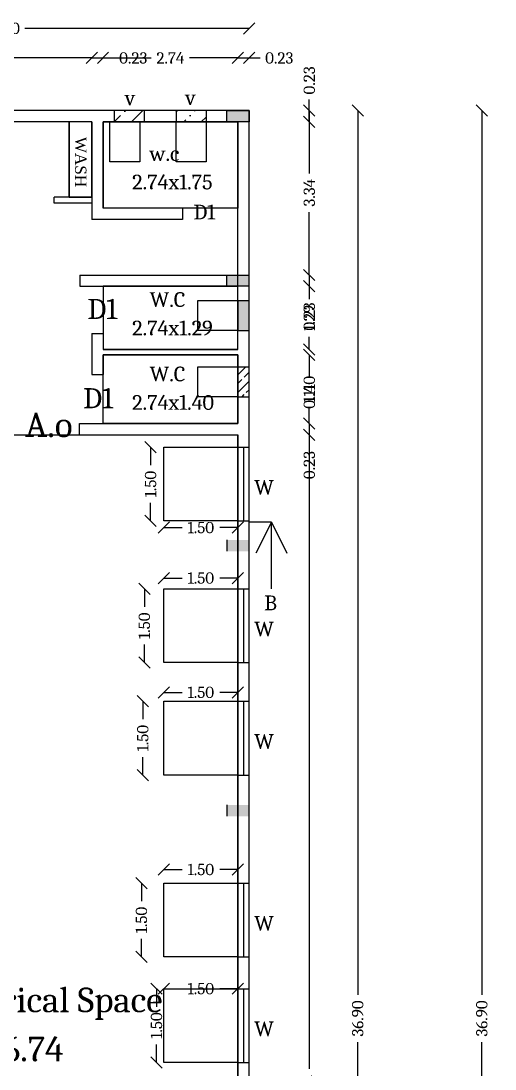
# Model space of a CAD drawing. Header units: metres. Extents: x 54 to 230, y 9 to 104.
# Drawn here: x 93.66 to 103.3, y 47.55 to 68.85 of the extents above; entities that cross this region are included whole.
import ezdxf

# ---------------------------------------------------------------- set-up
doc = ezdxf.new("R2010")
doc.units = ezdxf.units.M
doc.header["$MEASUREMENT"] = 0
for name, color, linetype in [('BLK_1_FLR_1_BLT_UP_AREA', 7, 'Continuous'), ('BLK_1_FLR_1_REGULAR_ROOM_1', 7, 'Continuous'), ('BLK_1_FLR_1_ROOM_1_LIGHT_VENTILATION_16', 2, 'Continuous'), ('BLK_1_FLR_1_ROOM_1_LIGHT_VENTILATION_17', 2, 'Continuous'), ('BLK_1_FLR_1_ROOM_1_LIGHT_VENTILATION_18', 2, 'Continuous'), ('BLK_1_FLR_1_ROOM_1_LIGHT_VENTILATION_19', 2, 'Continuous'), ('BLK_1_FLR_1_ROOM_1_LIGHT_VENTILATION_20', 7, 'Continuous'), ('BLK_1_FLR_1_SP_WC', 7, 'Continuous'), ('BLK_1_FLR_1_WASH', 55, 'Continuous'), ('BLK_1_FLR_1_WATER_CLOSET', 1, 'Continuous'), ('TOILET_VENTILATION', 6, 'Continuous')]:
    doc.layers.add(name, color=color, linetype=linetype)
doc.styles.add('ANAND', font='times.ttf')
doc.styles.get("Standard").update_dxf_attribs({"font": 'Cambria.ttf'})
doc.dimstyles.get("Standard").update_dxf_attribs({"dimtxt": 0.23, "dimasz": 0.23, "dimexe": 0.18, "dimexo": 0.0625, "dimgap": 0.09, "dimtad": 0, "dimzin": 0, "dimdsep": 46, "dimtxsty": 'Standard', "dimblk": 'OBLIQUE', "dimcen": 0.09, "dimse1": 1, "dimse2": 1, "dimadec": 0, "dimazin": 0, "dimtfac": 1, "dimtofl": 0, "dimtmove": 0, "dimatfit": 3, "dimldrblk": 'OBLIQUE', "dimfxl": 0, "dimtolj": 1, "dimtzin": 0, "dimarcsym": 0})

# ---------------------------------------------------------------- blocks, each defined once
blk = doc.blocks.new('_Oblique')
at = {"color": 0, "linetype": 'ByBlock', "lineweight": -2}
blk.add_line((-0.5, -0.5), (0.5, 0.5), dxfattribs=at)
blk = doc.blocks.new('*D157')
at = {"color": 0, "lineweight": -2, "ltscale": 0.25}
for p, q in [((88.629, 68.095), (91.476, 68.095)), ((95.099, 68.095), (92.252, 68.095))]:
    blk.add_line(p, q, dxfattribs=at)
at = {"color": 0, "lineweight": -2, "ltscale": 0.25, "xscale": 0.23, "yscale": 0.23, "zscale": 0.23, "rotation": 180}
blk.add_blockref('_Oblique', (88.629, 68.095), dxfattribs=at)
at = {"color": 0, "lineweight": -2, "ltscale": 0.25, "xscale": 0.23, "yscale": 0.23, "zscale": 0.23}
blk.add_blockref('_Oblique', (95.099, 68.095), dxfattribs=at)
at = {"color": 0, "lineweight": 25, "ltscale": 0.25, "insert": (91.864, 68.095), "char_height": 0.23, "attachment_point": 5}
blk.add_mtext('\\A1;6.47', dxfattribs=at)
blk = doc.blocks.new('*D158')
at = {"color": 0, "lineweight": -2, "ltscale": 0.25}
for p, q in [((95.099, 68.095), (95.329, 68.095)), ((95.329, 68.095), (95.559, 68.095))]:
    blk.add_line(p, q, dxfattribs=at)
at = {"color": 0, "lineweight": -2, "ltscale": 0.25, "xscale": 0.23, "yscale": 0.23, "zscale": 0.23, "rotation": 180}
blk.add_blockref('_Oblique', (95.099, 68.095), dxfattribs=at)
at = {"color": 0, "lineweight": -2, "ltscale": 0.25, "xscale": 0.23, "yscale": 0.23, "zscale": 0.23}
blk.add_blockref('_Oblique', (95.329, 68.095), dxfattribs=at)
at = {"color": 0, "lineweight": 25, "ltscale": 0.25, "insert": (95.943, 68.095), "char_height": 0.23, "attachment_point": 5}
blk.add_mtext('\\A1;0.23', dxfattribs=at)
blk = doc.blocks.new('*D159')
at = {"color": 0, "lineweight": -2, "ltscale": 0.25}
for p, q in [((95.329, 68.095), (96.308, 68.095)), ((98.069, 68.095), (97.09, 68.095))]:
    blk.add_line(p, q, dxfattribs=at)
at = {"color": 0, "lineweight": -2, "ltscale": 0.25, "xscale": 0.23, "yscale": 0.23, "zscale": 0.23, "rotation": 180}
blk.add_blockref('_Oblique', (95.329, 68.095), dxfattribs=at)
at = {"color": 0, "lineweight": -2, "ltscale": 0.25, "xscale": 0.23, "yscale": 0.23, "zscale": 0.23}
blk.add_blockref('_Oblique', (98.069, 68.095), dxfattribs=at)
at = {"color": 0, "lineweight": 25, "ltscale": 0.25, "insert": (96.699, 68.095), "char_height": 0.23, "attachment_point": 5}
blk.add_mtext('\\A1;2.74', dxfattribs=at)
blk = doc.blocks.new('*D160')
at = {"color": 0, "lineweight": -2, "ltscale": 0.25}
for p, q in [((98.069, 68.095), (98.299, 68.095)), ((98.299, 68.095), (98.529, 68.095))]:
    blk.add_line(p, q, dxfattribs=at)
at = {"color": 0, "lineweight": -2, "ltscale": 0.25, "xscale": 0.23, "yscale": 0.23, "zscale": 0.23, "rotation": 180}
blk.add_blockref('_Oblique', (98.069, 68.095), dxfattribs=at)
at = {"color": 0, "lineweight": -2, "ltscale": 0.25, "xscale": 0.23, "yscale": 0.23, "zscale": 0.23}
blk.add_blockref('_Oblique', (98.299, 68.095), dxfattribs=at)
at = {"color": 0, "lineweight": 25, "ltscale": 0.25, "insert": (98.913, 68.095), "char_height": 0.23, "attachment_point": 5}
blk.add_mtext('\\A1;0.23', dxfattribs=at)
blk = doc.blocks.new('*D161')
at = {"color": 0, "lineweight": -2, "ltscale": 0.25}
for p, q in [((88.399, 68.696), (92.96, 68.696)), ((98.299, 68.696), (93.738, 68.696))]:
    blk.add_line(p, q, dxfattribs=at)
at = {"color": 0, "lineweight": -2, "ltscale": 0.25, "xscale": 0.23, "yscale": 0.23, "zscale": 0.23, "rotation": 180}
blk.add_blockref('_Oblique', (88.399, 68.696), dxfattribs=at)
at = {"color": 0, "lineweight": -2, "ltscale": 0.25, "xscale": 0.23, "yscale": 0.23, "zscale": 0.23}
blk.add_blockref('_Oblique', (98.299, 68.696), dxfattribs=at)
at = {"color": 0, "lineweight": 25, "ltscale": 0.25, "insert": (93.349, 68.696), "char_height": 0.23, "attachment_point": 5}
blk.add_mtext('\\A1;9.90', dxfattribs=at)
blk = doc.blocks.new('*D170')
at = {"color": 0, "lineweight": -2, "ltscale": 0.25}
for p, q in [((99.525, 67.024), (99.525, 67.254)), ((99.525, 66.794), (99.525, 67.024))]:
    blk.add_line(p, q, dxfattribs=at)
at = {"color": 0, "lineweight": -2, "ltscale": 0.25, "xscale": 0.23, "yscale": 0.23, "zscale": 0.23}
for p, rotation in [((99.525, 67.024), 90), ((99.525, 66.794), 270)]:
    blk.add_blockref('_Oblique', p, dxfattribs=dict(at, rotation=rotation))
at = {"color": 0, "lineweight": 25, "ltscale": 0.25, "insert": (99.525, 67.638), "char_height": 0.23, "attachment_point": 5, "rotation": 90}
blk.add_mtext('\\A1;0.23', dxfattribs=at)
blk = doc.blocks.new('*D171')
at = {"color": 0, "lineweight": -2, "ltscale": 0.25}
for p, q in [((99.525, 67.024), (99.525, 65.744)), ((99.525, 63.684), (99.525, 64.964))]:
    blk.add_line(p, q, dxfattribs=at)
at = {"color": 0, "lineweight": -2, "ltscale": 0.25, "xscale": 0.23, "yscale": 0.23, "zscale": 0.23}
for p, rotation in [((99.525, 67.024), 90), ((99.525, 63.684), 270)]:
    blk.add_blockref('_Oblique', p, dxfattribs=dict(at, rotation=rotation))
at = {"color": 0, "lineweight": 25, "ltscale": 0.25, "insert": (99.525, 65.354), "char_height": 0.23, "attachment_point": 5, "rotation": 90}
blk.add_mtext('\\A1;3.34', dxfattribs=at)
blk = doc.blocks.new('*D172')
at = {"color": 0, "lineweight": -2, "ltscale": 0.25}
for p, q in [((99.525, 63.684), (99.525, 63.454)), ((99.525, 63.454), (99.525, 63.224))]:
    blk.add_line(p, q, dxfattribs=at)
at = {"color": 0, "lineweight": -2, "ltscale": 0.25, "xscale": 0.23, "yscale": 0.23, "zscale": 0.23}
for p, rotation in [((99.525, 63.684), 90), ((99.525, 63.454), 270)]:
    blk.add_blockref('_Oblique', p, dxfattribs=dict(at, rotation=rotation))
at = {"color": 0, "lineweight": 25, "ltscale": 0.25, "insert": (99.525, 62.84), "char_height": 0.23, "attachment_point": 5, "rotation": 90}
blk.add_mtext('\\A1;0.23', dxfattribs=at)
blk = doc.blocks.new('*D173')
at = {"color": 0, "lineweight": -2, "ltscale": 0.25}
for p, q in [((99.525, 63.454), (99.525, 63.194)), ((99.525, 62.169), (99.525, 62.429))]:
    blk.add_line(p, q, dxfattribs=at)
at = {"color": 0, "lineweight": -2, "ltscale": 0.25, "xscale": 0.23, "yscale": 0.23, "zscale": 0.23}
for p, rotation in [((99.525, 63.454), 90), ((99.525, 62.169), 270)]:
    blk.add_blockref('_Oblique', p, dxfattribs=dict(at, rotation=rotation))
at = {"color": 0, "lineweight": 25, "ltscale": 0.25, "insert": (99.525, 62.812), "char_height": 0.23, "attachment_point": 5, "rotation": 90}
blk.add_mtext('\\A1;1.29', dxfattribs=at)
blk = doc.blocks.new('*D174')
at = {"color": 0, "lineweight": -2, "ltscale": 0.25}
for p, q in [((99.525, 62.169), (99.525, 62.399)), ((99.525, 62.059), (99.525, 61.599))]:
    blk.add_line(p, q, dxfattribs=at)
at = {"color": 0, "lineweight": -2, "ltscale": 0.25, "xscale": 0.23, "yscale": 0.23, "zscale": 0.23}
for p, rotation in [((99.525, 62.169), 270), ((99.525, 62.059), 90)]:
    blk.add_blockref('_Oblique', p, dxfattribs=dict(at, rotation=rotation))
at = {"color": 0, "lineweight": 25, "ltscale": 0.25, "insert": (99.525, 61.215), "char_height": 0.23, "attachment_point": 5, "rotation": 90}
blk.add_mtext('\\A1;0.11', dxfattribs=at)
blk = doc.blocks.new('*D175')
at = {"color": 0, "lineweight": -2, "ltscale": 0.25}
for p, q in [((99.525, 62.059), (99.525, 61.744)), ((99.525, 60.664), (99.525, 60.979))]:
    blk.add_line(p, q, dxfattribs=at)
at = {"color": 0, "lineweight": -2, "ltscale": 0.25, "xscale": 0.23, "yscale": 0.23, "zscale": 0.23}
for p, rotation in [((99.525, 62.059), 90), ((99.525, 60.664), 270)]:
    blk.add_blockref('_Oblique', p, dxfattribs=dict(at, rotation=rotation))
at = {"color": 0, "lineweight": 25, "ltscale": 0.25, "insert": (99.525, 61.362), "char_height": 0.23, "attachment_point": 5, "rotation": 90}
blk.add_mtext('\\A1;1.40', dxfattribs=at)
blk = doc.blocks.new('*D176')
at = {"color": 0, "lineweight": -2, "ltscale": 0.25}
for p, q in [((99.525, 60.664), (99.525, 60.434)), ((99.525, 60.434), (99.525, 60.204))]:
    blk.add_line(p, q, dxfattribs=at)
at = {"color": 0, "lineweight": -2, "ltscale": 0.25, "xscale": 0.23, "yscale": 0.23, "zscale": 0.23}
for p, rotation in [((99.525, 60.664), 90), ((99.525, 60.434), 270)]:
    blk.add_blockref('_Oblique', p, dxfattribs=dict(at, rotation=rotation))
at = {"color": 0, "lineweight": 25, "ltscale": 0.25, "insert": (99.525, 59.82), "char_height": 0.23, "attachment_point": 5, "rotation": 90}
blk.add_mtext('\\A1;0.23', dxfattribs=at)
blk = doc.blocks.new('*D177')
at = {"color": 0, "lineweight": -2, "ltscale": 0.25}
for p, q in [((99.525, 60.434), (99.525, 47.55)), ((99.525, 33.694), (99.525, 46.578))]:
    blk.add_line(p, q, dxfattribs=at)
at = {"color": 0, "lineweight": -2, "ltscale": 0.25, "xscale": 0.23, "yscale": 0.23, "zscale": 0.23}
for p, rotation in [((99.525, 60.434), 90), ((99.525, 33.694), 270)]:
    blk.add_blockref('_Oblique', p, dxfattribs=dict(at, rotation=rotation))
at = {"color": 0, "lineweight": 25, "ltscale": 0.25, "insert": (99.525, 47.064), "char_height": 0.23, "attachment_point": 5, "rotation": 90}
blk.add_mtext('\\A1;26.74', dxfattribs=at)
blk = doc.blocks.new('*D17')
at = {"color": 0, "lineweight": -2, "ltscale": 0.25}
for p, q in [((100.51, 67.024), (100.51, 49.054)), ((100.51, 30.124), (100.51, 48.094))]:
    blk.add_line(p, q, dxfattribs=at)
at = {"color": 0, "lineweight": -2, "ltscale": 0.25, "xscale": 0.23, "yscale": 0.23, "zscale": 0.23}
for p, rotation in [((100.51, 67.024), 90), ((100.51, 30.124), 270)]:
    blk.add_blockref('_Oblique', p, dxfattribs=dict(at, rotation=rotation))
at = {"color": 0, "lineweight": 25, "ltscale": 0.25, "insert": (100.51, 48.574), "char_height": 0.23, "attachment_point": 5, "rotation": 90}
blk.add_mtext('\\A1;36.90', dxfattribs=at)
blk = doc.blocks.new('*D19')
at = {"color": 0, "lineweight": -2, "ltscale": 0.25}
for p, q in [((103.034, 67.024), (103.034, 49.054)), ((103.034, 30.124), (103.034, 48.094))]:
    blk.add_line(p, q, dxfattribs=at)
at = {"color": 0, "lineweight": -2, "ltscale": 0.25, "xscale": 0.23, "yscale": 0.23, "zscale": 0.23}
for p, rotation in [((103.034, 67.024), 90), ((103.034, 30.124), 270)]:
    blk.add_blockref('_Oblique', p, dxfattribs=dict(at, rotation=rotation))
at = {"color": 0, "lineweight": 25, "ltscale": 0.25, "insert": (103.034, 48.574), "char_height": 0.23, "attachment_point": 5, "rotation": 90}
blk.add_mtext('\\A1;36.90', dxfattribs=at)
blk = doc.blocks.new('*D90')
at = {"layer": 'BLK_1_FLR_1_ROOM_1_LIGHT_VENTILATION_19', "color": 0, "lineweight": -2, "ltscale": 0.25}
for p, q in [((96.569, 57.525), (96.936, 57.525)), ((98.069, 57.525), (97.702, 57.525))]:
    blk.add_line(p, q, dxfattribs=at)
at = {"layer": 'BLK_1_FLR_1_ROOM_1_LIGHT_VENTILATION_19', "color": 0, "lineweight": -2, "ltscale": 0.25, "xscale": 0.23, "yscale": 0.23, "zscale": 0.23, "rotation": 180}
blk.add_blockref('_Oblique', (96.569, 57.525), dxfattribs=at)
at = {"layer": 'BLK_1_FLR_1_ROOM_1_LIGHT_VENTILATION_19', "color": 0, "lineweight": -2, "ltscale": 0.25, "xscale": 0.23, "yscale": 0.23, "zscale": 0.23}
blk.add_blockref('_Oblique', (98.069, 57.525), dxfattribs=at)
at = {"layer": 'BLK_1_FLR_1_ROOM_1_LIGHT_VENTILATION_19', "color": 0, "lineweight": 25, "ltscale": 0.25, "insert": (97.319, 57.525), "char_height": 0.23, "attachment_point": 5}
blk.add_mtext('\\A1;1.50', dxfattribs=at)
blk = doc.blocks.new('*D91')
at = {"layer": 'BLK_1_FLR_1_ROOM_1_LIGHT_VENTILATION_19', "color": 0, "lineweight": -2, "ltscale": 0.25}
for p, q in [((96.17, 57.306), (96.17, 56.939)), ((96.17, 55.806), (96.17, 56.173))]:
    blk.add_line(p, q, dxfattribs=at)
at = {"layer": 'BLK_1_FLR_1_ROOM_1_LIGHT_VENTILATION_19', "color": 0, "lineweight": -2, "ltscale": 0.25, "xscale": 0.23, "yscale": 0.23, "zscale": 0.23}
for p, rotation in [((96.17, 57.306), 90), ((96.17, 55.806), 270)]:
    blk.add_blockref('_Oblique', p, dxfattribs=dict(at, rotation=rotation))
at = {"layer": 'BLK_1_FLR_1_ROOM_1_LIGHT_VENTILATION_19', "color": 0, "lineweight": 25, "ltscale": 0.25, "insert": (96.17, 56.556), "char_height": 0.23, "attachment_point": 5, "rotation": 90}
blk.add_mtext('\\A1;1.50', dxfattribs=at)
blk = doc.blocks.new('*D92')
at = {"layer": 'BLK_1_FLR_1_ROOM_1_LIGHT_VENTILATION_18', "color": 0, "lineweight": -2, "ltscale": 0.25}
for p, q in [((96.569, 55.202), (96.936, 55.202)), ((98.069, 55.202), (97.702, 55.202))]:
    blk.add_line(p, q, dxfattribs=at)
at = {"layer": 'BLK_1_FLR_1_ROOM_1_LIGHT_VENTILATION_18', "color": 0, "lineweight": -2, "ltscale": 0.25, "xscale": 0.23, "yscale": 0.23, "zscale": 0.23, "rotation": 180}
blk.add_blockref('_Oblique', (96.569, 55.202), dxfattribs=at)
at = {"layer": 'BLK_1_FLR_1_ROOM_1_LIGHT_VENTILATION_18', "color": 0, "lineweight": -2, "ltscale": 0.25, "xscale": 0.23, "yscale": 0.23, "zscale": 0.23}
blk.add_blockref('_Oblique', (98.069, 55.202), dxfattribs=at)
at = {"layer": 'BLK_1_FLR_1_ROOM_1_LIGHT_VENTILATION_18', "color": 0, "lineweight": 25, "ltscale": 0.25, "insert": (97.319, 55.202), "char_height": 0.23, "attachment_point": 5}
blk.add_mtext('\\A1;1.50', dxfattribs=at)
blk = doc.blocks.new('*D93')
at = {"layer": 'BLK_1_FLR_1_ROOM_1_LIGHT_VENTILATION_18', "color": 0, "lineweight": -2, "ltscale": 0.25}
for p, q in [((96.138, 55.021), (96.138, 54.654)), ((96.138, 53.521), (96.138, 53.888))]:
    blk.add_line(p, q, dxfattribs=at)
at = {"layer": 'BLK_1_FLR_1_ROOM_1_LIGHT_VENTILATION_18', "color": 0, "lineweight": -2, "ltscale": 0.25, "xscale": 0.23, "yscale": 0.23, "zscale": 0.23}
for p, rotation in [((96.138, 55.021), 90), ((96.138, 53.521), 270)]:
    blk.add_blockref('_Oblique', p, dxfattribs=dict(at, rotation=rotation))
at = {"layer": 'BLK_1_FLR_1_ROOM_1_LIGHT_VENTILATION_18', "color": 0, "lineweight": 25, "ltscale": 0.25, "insert": (96.138, 54.271), "char_height": 0.23, "attachment_point": 5, "rotation": 90}
blk.add_mtext('\\A1;1.50', dxfattribs=at)
blk = doc.blocks.new('*D94')
at = {"layer": 'BLK_1_FLR_1_ROOM_1_LIGHT_VENTILATION_17', "color": 0, "lineweight": -2, "ltscale": 0.25}
for p, q in [((96.569, 51.601), (96.936, 51.601)), ((98.069, 51.601), (97.702, 51.601))]:
    blk.add_line(p, q, dxfattribs=at)
at = {"layer": 'BLK_1_FLR_1_ROOM_1_LIGHT_VENTILATION_17', "color": 0, "lineweight": -2, "ltscale": 0.25, "xscale": 0.23, "yscale": 0.23, "zscale": 0.23, "rotation": 180}
blk.add_blockref('_Oblique', (96.569, 51.601), dxfattribs=at)
at = {"layer": 'BLK_1_FLR_1_ROOM_1_LIGHT_VENTILATION_17', "color": 0, "lineweight": -2, "ltscale": 0.25, "xscale": 0.23, "yscale": 0.23, "zscale": 0.23}
blk.add_blockref('_Oblique', (98.069, 51.601), dxfattribs=at)
at = {"layer": 'BLK_1_FLR_1_ROOM_1_LIGHT_VENTILATION_17', "color": 0, "lineweight": 25, "ltscale": 0.25, "insert": (97.319, 51.601), "char_height": 0.23, "attachment_point": 5}
blk.add_mtext('\\A1;1.50', dxfattribs=at)
blk = doc.blocks.new('*D95')
at = {"layer": 'BLK_1_FLR_1_ROOM_1_LIGHT_VENTILATION_17', "color": 0, "lineweight": -2, "ltscale": 0.25}
for p, q in [((96.11, 51.325), (96.11, 50.958)), ((96.11, 49.825), (96.11, 50.193))]:
    blk.add_line(p, q, dxfattribs=at)
at = {"layer": 'BLK_1_FLR_1_ROOM_1_LIGHT_VENTILATION_17', "color": 0, "lineweight": -2, "ltscale": 0.25, "xscale": 0.23, "yscale": 0.23, "zscale": 0.23}
for p, rotation in [((96.11, 51.325), 90), ((96.11, 49.825), 270)]:
    blk.add_blockref('_Oblique', p, dxfattribs=dict(at, rotation=rotation))
at = {"layer": 'BLK_1_FLR_1_ROOM_1_LIGHT_VENTILATION_17', "color": 0, "lineweight": 25, "ltscale": 0.25, "insert": (96.11, 50.575), "char_height": 0.23, "attachment_point": 5, "rotation": 90}
blk.add_mtext('\\A1;1.50', dxfattribs=at)
blk = doc.blocks.new('*D96')
at = {"layer": 'BLK_1_FLR_1_ROOM_1_LIGHT_VENTILATION_16', "color": 0, "lineweight": -2, "ltscale": 0.25}
for p, q in [((96.569, 49.18), (96.936, 49.18)), ((98.069, 49.18), (97.702, 49.18))]:
    blk.add_line(p, q, dxfattribs=at)
at = {"layer": 'BLK_1_FLR_1_ROOM_1_LIGHT_VENTILATION_16', "color": 0, "lineweight": -2, "ltscale": 0.25, "xscale": 0.23, "yscale": 0.23, "zscale": 0.23, "rotation": 180}
blk.add_blockref('_Oblique', (96.569, 49.18), dxfattribs=at)
at = {"layer": 'BLK_1_FLR_1_ROOM_1_LIGHT_VENTILATION_16', "color": 0, "lineweight": -2, "ltscale": 0.25, "xscale": 0.23, "yscale": 0.23, "zscale": 0.23}
blk.add_blockref('_Oblique', (98.069, 49.18), dxfattribs=at)
at = {"layer": 'BLK_1_FLR_1_ROOM_1_LIGHT_VENTILATION_16', "color": 0, "lineweight": 25, "ltscale": 0.25, "insert": (97.319, 49.18), "char_height": 0.23, "attachment_point": 5}
blk.add_mtext('\\A1;1.50', dxfattribs=at)
blk = doc.blocks.new('*D97')
at = {"layer": 'BLK_1_FLR_1_ROOM_1_LIGHT_VENTILATION_16', "color": 0, "lineweight": -2, "ltscale": 0.25}
for p, q in [((96.417, 49.18), (96.417, 48.813)), ((96.417, 47.68), (96.417, 48.048))]:
    blk.add_line(p, q, dxfattribs=at)
at = {"layer": 'BLK_1_FLR_1_ROOM_1_LIGHT_VENTILATION_16', "color": 0, "lineweight": -2, "ltscale": 0.25, "xscale": 0.23, "yscale": 0.23, "zscale": 0.23}
for p, rotation in [((96.417, 49.18), 90), ((96.417, 47.68), 270)]:
    blk.add_blockref('_Oblique', p, dxfattribs=dict(at, rotation=rotation))
at = {"layer": 'BLK_1_FLR_1_ROOM_1_LIGHT_VENTILATION_16', "color": 0, "lineweight": 25, "ltscale": 0.25, "insert": (96.417, 48.43), "char_height": 0.23, "attachment_point": 5, "rotation": 90}
blk.add_mtext('\\A1;1.50', dxfattribs=at)
blk = doc.blocks.new('*D153')
at = {"layer": 'BLK_1_FLR_1_ROOM_1_LIGHT_VENTILATION_20', "color": 0, "lineweight": -2, "ltscale": 0.25}
for p, q in [((96.297, 60.185), (96.297, 59.818)), ((96.297, 58.685), (96.297, 59.053))]:
    blk.add_line(p, q, dxfattribs=at)
at = {"layer": 'BLK_1_FLR_1_ROOM_1_LIGHT_VENTILATION_20', "color": 0, "lineweight": -2, "ltscale": 0.25, "xscale": 0.23, "yscale": 0.23, "zscale": 0.23}
for p, rotation in [((96.297, 60.185), 90), ((96.297, 58.685), 270)]:
    blk.add_blockref('_Oblique', p, dxfattribs=dict(at, rotation=rotation))
at = {"layer": 'BLK_1_FLR_1_ROOM_1_LIGHT_VENTILATION_20', "color": 0, "lineweight": 25, "ltscale": 0.25, "insert": (96.297, 59.435), "char_height": 0.23, "attachment_point": 5, "rotation": 90}
blk.add_mtext('\\A1;1.50', dxfattribs=at)
blk = doc.blocks.new('*D154')
at = {"layer": 'BLK_1_FLR_1_ROOM_1_LIGHT_VENTILATION_20', "color": 0, "lineweight": -2, "ltscale": 0.25}
for p, q in [((96.569, 58.55), (96.936, 58.55)), ((98.069, 58.55), (97.702, 58.55))]:
    blk.add_line(p, q, dxfattribs=at)
at = {"layer": 'BLK_1_FLR_1_ROOM_1_LIGHT_VENTILATION_20', "color": 0, "lineweight": -2, "ltscale": 0.25, "xscale": 0.23, "yscale": 0.23, "zscale": 0.23, "rotation": 180}
blk.add_blockref('_Oblique', (96.569, 58.55), dxfattribs=at)
at = {"layer": 'BLK_1_FLR_1_ROOM_1_LIGHT_VENTILATION_20', "color": 0, "lineweight": -2, "ltscale": 0.25, "xscale": 0.23, "yscale": 0.23, "zscale": 0.23}
blk.add_blockref('_Oblique', (98.069, 58.55), dxfattribs=at)
at = {"layer": 'BLK_1_FLR_1_ROOM_1_LIGHT_VENTILATION_20', "color": 0, "lineweight": 25, "ltscale": 0.25, "insert": (97.319, 58.55), "char_height": 0.23, "attachment_point": 5}
blk.add_mtext('\\A1;1.50', dxfattribs=at)

msp = doc.modelspace()

# ---------------------------------------------------------------- hatches: boundary and pattern name
at = {"lineweight": 25, "ltscale": 0.25}
h = msp.add_hatch(dxfattribs=at)
h.set_pattern_fill('ANSI36', color=0, scale=2)
h.set_pattern_definition([(45, (-811.04555, -77.19306), (0.13258252, 0.48613591), [0.625, -0.125, 0, -0.125])])
h.paths.add_polyline_path([(96.167, 66.794), (96.167, 67.024), (95.557, 67.024), (95.557, 66.794)])
h.paths.add_polyline_path([(97.425, 66.794), (97.425, 67.024), (96.815, 67.024), (96.815, 66.794)])
h = msp.add_hatch(color=0, dxfattribs=at)
h.dxf.hatch_style = 1
h.paths.add_polyline_path([(98.299, 66.794), (98.299, 67.024), (97.849, 67.024), (97.849, 66.794)])
h = msp.add_hatch()
h.set_pattern_fill('ANSI33', color=0)
h.paths.add_polyline_path([(98.299, 63.166), (98.069, 63.166), (98.069, 62.556), (98.299, 62.556)])
h.paths.add_polyline_path([(95.403, 33.063), (96.52, 33.063), (96.52, 33.415), (95.403, 33.415)], flags=9)
h.paths.add_polyline_path([(90.639, 62.802), (92.464, 62.802), (92.464, 63.155), (90.639, 63.155)], flags=9)
h.paths.add_polyline_path([(94.698, 66.55), (94.698, 65.433), (95.05, 65.433), (95.05, 66.55)], flags=9)
h.paths.add_polyline_path([(95.86, 32.58), (97.921, 32.58), (97.921, 32.988), (95.86, 32.988)], flags=9)
h.paths.add_polyline_path([(90.712, 61.43), (92.195, 61.43), (92.195, 61.734), (90.712, 61.734)], flags=9)
h.paths.add_polyline_path([(90.811, 61.833), (92.325, 61.833), (92.325, 62.305), (90.811, 62.305)], flags=9)
h.paths.add_polyline_path([(88.849, 61.998), (90.201, 61.998), (90.201, 62.302), (88.849, 62.302)], flags=9)
h.paths.add_polyline_path([(88.951, 62.404), (89.854, 62.404), (89.854, 62.859), (88.951, 62.859)], flags=9)
h.paths.add_polyline_path([(89.924, 60.812), (90.868, 60.812), (90.868, 61.427), (89.924, 61.427)], flags=9)
h.paths.add_polyline_path([(92.323, 60.878), (93.267, 60.878), (93.267, 61.493), (92.323, 61.493)], flags=9)
h.paths.add_polyline_path([(94.909, 62.686), (95.853, 62.686), (95.853, 63.301), (94.909, 63.301)], flags=9)
h.paths.add_polyline_path([(94.823, 60.873), (95.767, 60.873), (95.767, 61.488), (94.823, 61.488)], flags=9)
h.paths.add_polyline_path([(93.62, 60.257), (94.88, 60.257), (94.88, 61.015), (93.62, 61.015)], flags=9)
h.paths.add_polyline_path([(93.459, 33.688), (94.692, 33.688), (94.692, 34.447), (93.459, 34.447)], flags=9)
h.paths.add_polyline_path([(92.693, 31.84), (93.667, 31.84), (93.667, 32.619), (92.693, 32.619)], flags=9)
h.paths.add_polyline_path([(95.06, 31.069), (96.09, 31.069), (96.09, 31.662), (95.06, 31.662)], flags=9)
h.paths.add_polyline_path([(95.975, 30.948), (98.203, 30.948), (98.203, 31.419), (95.975, 31.419)], flags=9)
h.paths.add_polyline_path([(96.353, 31.351), (97.504, 31.351), (97.504, 32.139), (96.353, 32.139)], flags=9)
h.paths.add_polyline_path([(97.093, 64.739), (97.784, 64.739), (97.784, 65.189), (97.093, 65.189)], flags=9)
h.paths.add_polyline_path([(95.843, 65.342), (97.876, 65.342), (97.876, 65.814), (95.843, 65.814)], flags=9)
h.paths.add_polyline_path([(96.224, 65.945), (96.963, 65.945), (96.963, 66.268), (96.224, 66.268)], flags=9)
h.paths.add_polyline_path([(90.804, 48.377), (96.944, 48.377), (96.944, 49.388), (90.804, 49.388)], flags=9)
h.paths.add_polyline_path([(90.865, 47.567), (95.055, 47.567), (95.055, 48.353), (90.865, 48.353)], flags=9)
h = msp.add_hatch(color=0, dxfattribs=at)
h.dxf.hatch_style = 1
h.paths.add_polyline_path([(98.299, 63.684), (97.849, 63.684), (97.849, 63.454), (98.299, 63.454)])
h = msp.add_hatch()
h.set_pattern_fill('ANSI33', color=0)
h.paths.add_polyline_path([(98.299, 61.821), (98.069, 61.821), (98.069, 61.211), (98.299, 61.211)])
h = msp.add_hatch(color=0, dxfattribs=at)
h.dxf.hatch_style = 1
h.paths.add_polyline_path([(97.849, 58.069), (97.849, 58.299), (98.299, 58.299), (98.299, 58.069)])
h = msp.add_hatch(color=0, dxfattribs=at)
h.dxf.hatch_style = 1
h.paths.add_polyline_path([(97.849, 52.683), (97.849, 52.913), (98.299, 52.913), (98.299, 52.683)])

# ---------------------------------------------------------------- linework, layer by layer
at = {"color": 0, "lineweight": 25, "ltscale": 0.25}
for p, q in [((94.859, 67.024), (88.399, 67.024)), ((98.299, 67.024), (94.859, 67.024)), ((98.074, 67.024), (95.099, 67.024)), ((95.557, 67.024), (95.557, 66.794)), ((96.167, 67.024), (96.167, 66.794)), ((96.815, 67.024), (96.815, 66.794)), ((97.425, 67.024), (97.425, 66.794)), ((97.849, 67.024), (98.299, 67.024)), ((97.849, 66.794), (97.849, 67.024)), ((98.299, 30.124), (98.299, 67.024)), ((98.299, 67.024), (98.299, 66.794)), ((94.859, 66.794), (90.774, 66.794)), ((95.099, 66.794), (94.859, 66.794)), ((95.089, 66.794), (94.859, 66.794)), ((95.099, 66.794), (95.099, 64.814)), ((98.069, 66.794), (95.329, 66.794)), ((95.329, 66.794), (95.329, 65.044)), ((98.074, 66.794), (95.329, 66.794)), ((98.299, 66.794), (97.849, 66.794)), ((98.069, 62.169), (98.069, 66.794)), ((96.949, 65.044), (95.329, 65.044)), ((96.944, 65.044), (96.944, 64.814)), ((96.949, 64.814), (95.099, 64.814)), ((94.859, 63.684), (98.069, 63.684)), ((97.849, 63.684), (98.299, 63.684)), ((97.849, 63.454), (97.849, 63.684)), ((94.859, 63.454), (95.099, 63.454)), ((95.099, 63.454), (98.069, 63.454)), ((98.299, 63.454), (97.849, 63.454)), ((95.099, 62.493), (95.329, 62.493)), ((98.069, 60.664), (98.069, 62.059)), ((95.099, 61.664), (95.329, 61.664)), ((94.854, 60.664), (95.099, 60.664)), ((94.854, 60.434), (94.854, 60.664)), ((95.099, 60.664), (98.069, 60.664)), ((94.854, 60.434), (98.069, 60.434)), ((98.069, 34.784), (98.069, 60.434)), ((98.069, 60.185), (98.299, 60.185)), ((98.184, 60.185), (98.184, 58.685)), ((98.069, 58.685), (98.299, 58.685)), ((98.753, 58.659), (98.299, 58.659)), ((98.753, 58.659), (98.439, 58.028)), ((98.753, 57.303), (98.753, 58.659)), ((98.753, 58.659), (99.067, 58.028)), ((97.849, 58.299), (97.849, 58.069)), ((98.069, 57.306), (98.299, 57.306)), ((98.184, 57.306), (98.184, 55.806)), ((98.069, 55.806), (98.299, 55.806)), ((98.069, 55.021), (98.299, 55.021)), ((98.184, 55.021), (98.184, 53.521)), ((98.069, 53.521), (98.299, 53.521)), ((97.849, 52.913), (97.849, 52.683)), ((98.069, 51.325), (98.299, 51.325)), ((98.184, 51.325), (98.184, 49.825)), ((98.069, 49.825), (98.299, 49.825)), ((98.069, 49.18), (98.299, 49.18)), ((98.184, 49.18), (98.184, 47.68)), ((98.069, 47.68), (98.299, 47.68))]:
    msp.add_line(p, q, dxfattribs=at)
for p, q in [((95.099, 66.794), (94.339, 66.794)), ((94.639, 65.264), (94.639, 66.794)), ((94.339, 65.144), (94.339, 65.264)), ((95.099, 65.264), (94.339, 65.264)), ((95.099, 65.144), (94.339, 65.144))]:
    msp.add_line(p, q)
at = {"lineweight": 25, "ltscale": 0.25}
for p, q in [((94.859, 63.684), (94.859, 63.454)), ((95.099, 62.493), (95.099, 61.664)), ((95.329, 62.493), (95.329, 62.169)), ((98.069, 62.169), (95.329, 62.169)), ((95.329, 62.059), (95.329, 61.664)), ((98.069, 62.059), (95.329, 62.059))]:
    msp.add_line(p, q, dxfattribs=at)
at = {"color": 0}
for p, q in [((98.069, 63.166), (98.299, 63.166)), ((98.069, 62.556), (98.299, 62.556)), ((98.069, 61.821), (98.299, 61.821)), ((98.069, 61.211), (98.299, 61.211))]:
    msp.add_line(p, q, dxfattribs=at)
at = {"layer": 'BLK_1_FLR_1_BLT_UP_AREA', "color": 18, "lineweight": 25, "ltscale": 0.25}
msp.add_lwpolyline([(98.299, 67.024), (88.399, 67.024), (88.399, 30.124), (98.299, 30.124), (98.299, 40.224)], close=True, dxfattribs=at)
at = {"layer": 'BLK_1_FLR_1_REGULAR_ROOM_1', "color": 2, "lineweight": 25, "ltscale": 0.25}
msp.add_lwpolyline([(88.629, 60.434), (98.069, 60.434), (98.069, 33.694), (88.629, 33.694)], close=True, dxfattribs=at)
at = {"layer": 'BLK_1_FLR_1_ROOM_1_LIGHT_VENTILATION_16', "lineweight": 25, "ltscale": 0.25}
msp.add_lwpolyline([(98.069, 47.68), (96.569, 47.68), (96.569, 49.18), (98.069, 49.18)], close=True, dxfattribs=at)
at = {"layer": 'BLK_1_FLR_1_ROOM_1_LIGHT_VENTILATION_17', "lineweight": 25, "ltscale": 0.25}
msp.add_lwpolyline([(98.069, 49.825), (96.569, 49.825), (96.569, 51.325), (98.069, 51.325)], close=True, dxfattribs=at)
at = {"layer": 'BLK_1_FLR_1_ROOM_1_LIGHT_VENTILATION_18', "lineweight": 25, "ltscale": 0.25}
msp.add_lwpolyline([(98.069, 53.521), (96.569, 53.521), (96.569, 55.021), (98.069, 55.021)], close=True, dxfattribs=at)
at = {"layer": 'BLK_1_FLR_1_ROOM_1_LIGHT_VENTILATION_19', "lineweight": 25, "ltscale": 0.25}
msp.add_lwpolyline([(96.569, 57.306), (98.069, 57.306), (98.069, 55.806), (96.569, 55.806)], close=True, dxfattribs=at)
at = {"layer": 'BLK_1_FLR_1_ROOM_1_LIGHT_VENTILATION_20', "color": 2, "lineweight": 25, "ltscale": 0.25}
msp.add_lwpolyline([(96.569, 60.185), (98.069, 60.185), (98.069, 58.685), (96.569, 58.685)], close=True, dxfattribs=at)
at = {"layer": 'BLK_1_FLR_1_SP_WC', "color": 233}
msp.add_lwpolyline([(95.329, 66.794), (98.069, 66.794), (98.069, 65.044), (95.329, 65.044)], close=True, dxfattribs=at)
at = {"layer": 'BLK_1_FLR_1_WASH', "color": 55}
msp.add_lwpolyline([(94.639, 65.264), (95.099, 65.264), (95.099, 66.794), (94.639, 66.794)], close=True, dxfattribs=at)
at = {"layer": 'BLK_1_FLR_1_WATER_CLOSET', "color": 2, "lineweight": 25, "ltscale": 0.25}
for points in [[(95.329, 62.169), (98.069, 62.169), (98.069, 63.454), (95.329, 63.454)], [(95.329, 62.059), (98.069, 62.059), (98.069, 60.664), (95.329, 60.664)]]:
    msp.add_lwpolyline(points, close=True, dxfattribs=at)
at = {"layer": 'TOILET_VENTILATION', "color": 6}
for points in [[(96.08, 66.794), (96.08, 65.981), (95.47, 65.981), (95.47, 66.794)], [(97.425, 66.794), (97.425, 65.981), (96.815, 65.981), (96.815, 66.794)], [(97.256, 63.166), (98.069, 63.166), (98.069, 62.556), (97.256, 62.556)], [(97.256, 61.821), (98.069, 61.821), (98.069, 61.211), (97.256, 61.211)]]:
    msp.add_lwpolyline(points, close=True, dxfattribs=at)

# ---------------------------------------------------------------- texts
at = {"color": 0}
for s, height, p in [('v', 0.3, (95.775, 67.135)), ('v', 0.3, (97.004, 67.14)), ('w.c', 0.3, (96.277, 66.003)), ('2.74x1.75', 0.3, (95.922, 65.424)), ('D1', 0.3, (97.168, 64.814)), ('W.C', 0.3, (96.277, 63.035)), ('D1', 0.41, (95.012, 62.789)), ('2.74x1.29', 0.3, (95.922, 62.457)), ('W.C', 0.3, (96.277, 61.522)), ('D1', 0.41, (94.926, 60.975)), ('2.74x1.40', 0.3, (95.922, 60.944)), ('A.o', 0.5, (93.746, 60.389)), ('W', 0.3, (98.405, 59.218)), ('B', 0.3, (98.606, 56.871)), ('W', 0.3, (98.405, 56.338)), ('W', 0.3, (98.405, 54.053)), ('W', 0.3, (98.405, 50.358)), ('Commerical Space', 0.5, (90.972, 48.701)), ('W', 0.3, (98.405, 48.213)), ('9.44 x 26.74', 0.5, (90.996, 47.704))]:
    msp.add_text(s, height=height, dxfattribs=at).set_placement(p)
at = {"style": 'ANAND'}
msp.add_text('WASH', height=0.23, rotation=270, dxfattribs=at).set_placement((94.762, 66.492))

# ---------------------------------------------------------------- dimensions: what is measured, and where the dimension line sits
at = {"lineweight": 25, "ltscale": 0.25}
for base, p1, p2, picture, middle in [((98.299, 68.696), (88.399, 67.024), (98.299, 67.024), '*D161', (93.349, 68.696)), ((95.099, 68.095), (88.629, 66.794), (95.099, 66.794), '*D157', (91.864, 68.095)), ((95.329, 68.095), (95.099, 66.794), (95.329, 66.794), '*D158', (95.943, 68.095)), ((98.069, 68.095), (95.329, 66.794), (98.069, 66.794), '*D159', (96.699, 68.095)), ((98.299, 68.095), (98.069, 66.794), (98.299, 67.024), '*D160', (98.913, 68.095))]:
    dim = msp.add_linear_dim(base=base, p1=p1, p2=p2, dimstyle='Standard', dxfattribs=at)
    dim.commit()
    dim.dimension.update_dxf_attribs({"geometry": picture, "text_midpoint": middle})
for base, p1, p2, picture, middle in [((99.525, 67.024), (98.069, 66.794), (98.299, 67.024), '*D170', (99.525, 67.638)), ((99.525, 63.684), (98.299, 67.024), (98.299, 63.684), '*D171', (99.525, 65.354)), ((100.51, 30.124), (98.299, 67.024), (98.299, 30.124), '*D17', (100.51, 48.574)), ((103.034, 30.124), (104.671, 67.024), (104.671, 30.124), '*D19', (103.034, 48.574)), ((99.525, 63.454), (98.299, 63.684), (98.299, 63.454), '*D172', (99.525, 62.84)), ((99.524809552, 62.169032969), (98.298971098, 63.454032969), (98.068971098, 62.169032969), '*D173', (99.524809552, 62.811532969)), ((99.525, 62.059), (98.069, 62.169), (98.069, 62.059), '*D174', (99.525, 61.215)), ((99.524809552, 60.664032969), (98.068971098, 62.059032969), (98.068971098, 60.664032969), '*D175', (99.524809552, 61.361532969)), ((99.525, 60.434), (98.069, 60.664), (98.069, 60.434), '*D176', (99.525, 59.82)), ((99.525, 33.694), (98.069, 60.434), (98.069, 33.694), '*D177', (99.525, 47.064))]:
    dim = msp.add_linear_dim(base=base, p1=p1, p2=p2, angle=90, dimstyle='Standard', dxfattribs=at)
    dim.commit()
    dim.dimension.update_dxf_attribs({"geometry": picture, "text_midpoint": middle})
at = {"layer": 'BLK_1_FLR_1_ROOM_1_LIGHT_VENTILATION_16', "color": 232, "lineweight": 25, "ltscale": 0.25}
dim = msp.add_linear_dim(base=(96.417, 47.68), p1=(96.569, 49.18), p2=(96.569, 47.68), angle=90, dimstyle='Standard', dxfattribs=at)
dim.commit()
dim.dimension.update_dxf_attribs({"geometry": '*D97', "text_midpoint": (96.417, 48.43)})
dim = msp.add_linear_dim(base=(98.069, 49.18), p1=(96.569, 49.18), p2=(98.069, 49.18), dimstyle='Standard', dxfattribs=at)
dim.commit()
dim.dimension.update_dxf_attribs({"geometry": '*D96', "text_midpoint": (97.319, 49.18)})
at = {"layer": 'BLK_1_FLR_1_ROOM_1_LIGHT_VENTILATION_17', "color": 232, "lineweight": 25, "ltscale": 0.25}
dim = msp.add_linear_dim(base=(98.069, 51.601), p1=(96.569, 51.325), p2=(98.069, 51.325), dimstyle='Standard', dxfattribs=at)
dim.commit()
dim.dimension.update_dxf_attribs({"geometry": '*D94', "text_midpoint": (97.319, 51.601)})
dim = msp.add_linear_dim(base=(96.11, 49.825), p1=(96.569, 51.325), p2=(96.569, 49.825), angle=90, dimstyle='Standard', dxfattribs=at)
dim.commit()
dim.dimension.update_dxf_attribs({"geometry": '*D95', "text_midpoint": (96.11, 50.575)})
at = {"layer": 'BLK_1_FLR_1_ROOM_1_LIGHT_VENTILATION_18', "color": 232, "lineweight": 25, "ltscale": 0.25}
dim = msp.add_linear_dim(base=(98.069, 55.202), p1=(96.569, 55.021), p2=(98.069, 55.021), dimstyle='Standard', dxfattribs=at)
dim.commit()
dim.dimension.update_dxf_attribs({"geometry": '*D92', "text_midpoint": (97.319, 55.202)})
dim = msp.add_linear_dim(base=(96.138, 53.521), p1=(96.569, 55.021), p2=(96.569, 53.521), angle=90, dimstyle='Standard', dxfattribs=at)
dim.commit()
dim.dimension.update_dxf_attribs({"geometry": '*D93', "text_midpoint": (96.138, 54.271)})
at = {"layer": 'BLK_1_FLR_1_ROOM_1_LIGHT_VENTILATION_19', "color": 232, "lineweight": 25, "ltscale": 0.25}
dim = msp.add_linear_dim(base=(98.069, 57.525), p1=(96.569, 57.306), p2=(98.069, 57.306), dimstyle='Standard', dxfattribs=at)
dim.commit()
dim.dimension.update_dxf_attribs({"geometry": '*D90', "text_midpoint": (97.319, 57.525)})
dim = msp.add_linear_dim(base=(96.17, 55.806), p1=(96.569, 57.306), p2=(96.569, 55.806), angle=90, dimstyle='Standard', dxfattribs=at)
dim.commit()
dim.dimension.update_dxf_attribs({"geometry": '*D91', "text_midpoint": (96.17, 56.556)})
at = {"layer": 'BLK_1_FLR_1_ROOM_1_LIGHT_VENTILATION_20', "color": 2, "lineweight": 25, "ltscale": 0.25}
for p1, p2, distance, picture, middle in [((96.569, 60.185), (96.569, 58.685), -0.272, '*D153', (96.297, 59.435)), ((96.569, 58.685), (98.069, 58.685), -0.135, '*D154', (97.319, 58.55))]:
    dim = msp.add_aligned_dim(p1=p1, p2=p2, distance=distance, dimstyle='Standard', dxfattribs=at)
    dim.commit()
    dim.dimension.update_dxf_attribs({"geometry": picture, "text_midpoint": middle})

doc.saveas('drawing.dxf')
